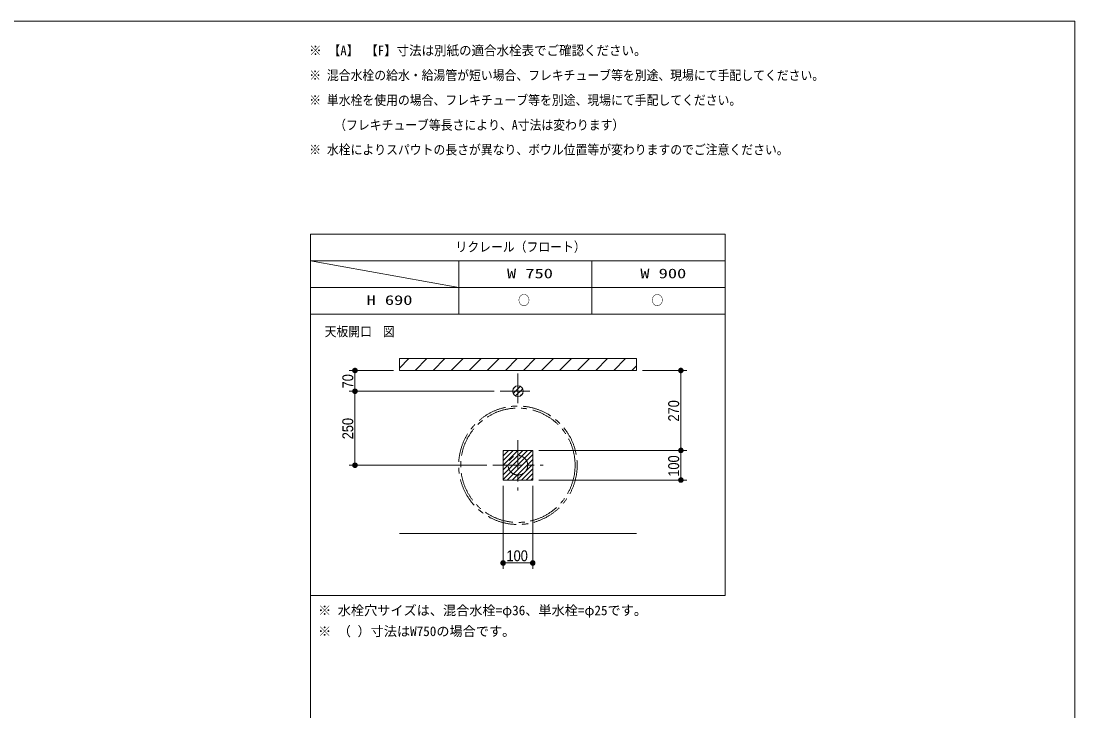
# Model space of a CAD drawing. Units: millimetres, scale not verified. Extents: x -6062 to 6062, y -3045 to 3045.
# Drawn here: x -1344 to 2212, y 440 to 2770 of the extents above; entities that cross this region are included whole.
import ezdxf
from ezdxf.enums import TextEntityAlignment as Align

# ---------------------------------------------------------------- set-up
doc = ezdxf.new("R2010")
doc.units = ezdxf.units.MM
doc.header["$LTSCALE"] = 20
doc.linetypes.add('CHAIN1', pattern=[8, 5, -1, 1, -1])
for name, color, linetype, lineweight in [('0-0_1図面枠', 7, 'Continuous', 9), ('0-2_2寸法-1', 7, 'Continuous', 9), ('0-3_0', 7, 'Continuous', 9), ('0-7_3一般', 7, 'Continuous', 9)]:
    doc.layers.add(name, color=color, linetype=linetype, lineweight=lineweight)
doc.styles.add('ＭＳ ゴシック', font='')
doc.styles.add('ＭＳ Ｐゴシック', font='')
doc.styles.get('ＭＳ ゴシック').set_extended_font_data('MS Gothic')
doc.styles.get('ＭＳ Ｐゴシック').set_extended_font_data('MS PGothic')

# ---------------------------------------------------------------- blocks, each defined once
blk = doc.blocks.new('グループ-2')
at = {"layer": '0-0_1図面枠'}
blk.add_lwpolyline([(-80000, 55400), (80000, 55400), (80000, -55400), (-80000, -55400)], close=True, dxfattribs=at)
blk = doc.blocks.new('図面枠')
at = {"layer": '0-0_1図面枠'}
blk.add_blockref('グループ-2', (0, 0), dxfattribs=at)
blk = doc.blocks.new('グループ-4')
at = {"layer": '0-0_1図面枠'}
for p, q in [((28400, 41000), (28400, -48600)), ((56400, 39200), (28400, 39200)), ((28400, 39200), (38400, 37400)), ((38400, 35600), (38400, 39200)), ((47400, 35600), (47400, 39200)), ((28400, 37400), (56400, 37400))]:
    blk.add_line(p, q, dxfattribs=at)
for points in [[(28400, 41000), (56400, 41000), (56400, 35600), (28400, 35600)], [(28400, 35600), (56400, 35600), (56400, 16600), (28400, 16600)]]:
    blk.add_lwpolyline(points, close=True, dxfattribs=at)
blk = doc.blocks.new('_Dot')
at = {"layer": '0-3_0'}
for p, q in [((-10, 0), (-20, 0)), ((9.78, 2), (-9.78, 2)), ((7.99, 6), (-7.99, 6)), ((9.16, -3.98), (-9.16, -3.98)), ((6, -7.98), (-6, -7.98))]:
    blk.add_line(p, q, dxfattribs=at)
for points in [[(10, 0), (9.92, 1.25), (9.69, 2.49), (9.3, 3.68), (8.76, 4.82), (8.09, 5.88), (7.29, 6.85), (6.37, 7.71), (5.36, 8.44), (4.26, 9.05), (3.09, 9.51), (1.87, 9.82), (0.63, 9.98), (-0.63, 9.98), (-1.87, 9.82), (-3.09, 9.51), (-4.26, 9.05), (-5.36, 8.44), (-6.37, 7.71), (-7.29, 6.85), (-8.09, 5.88), (-8.76, 4.82), (-9.3, 3.68), (-9.69, 2.49), (-9.92, 1.25), (-10, 0), (0, 0)], [(-10, 0), (-9.92, -1.25), (-9.69, -2.49), (-9.3, -3.68), (-8.76, -4.82), (-8.09, -5.88), (-7.29, -6.85), (-6.37, -7.71), (-5.36, -8.44), (-4.26, -9.05), (-3.09, -9.51), (-1.87, -9.82), (-0.63, -9.98), (0.63, -9.98), (1.87, -9.82), (3.09, -9.51), (4.26, -9.05), (5.36, -8.44), (6.37, -7.71), (7.29, -6.85), (8.09, -5.88), (8.76, -4.82), (9.3, -3.68), (9.69, -2.49), (9.92, -1.25), (10, 0), (0, 0)]]:
    blk.add_lwpolyline(points, close=True, dxfattribs=at)

msp = doc.modelspace()

# ---------------------------------------------------------------- linework, layer by layer
at = {"layer": '0-2_2寸法-1'}
for p, q in [((-87.5, 1590), (-237.5, 1590)), ((-217.5, 1535.01), (-217.5, 1574.99)), ((752.5, 1590), (902.5, 1590)), ((882.5, 1335.01), (882.5, 1574.99)), ((252.5, 1520), (-237.5, 1520)), ((252.5, 1520), (-237.5, 1520)), ((-217.5, 1504.99), (-217.5, 1285.01)), ((402.5, 1320), (902.5, 1320)), ((402.5, 1320), (902.5, 1320)), ((882.5, 1235.01), (882.5, 1304.99)), ((227.5, 1270), (-237.5, 1270)), ((402.5, 1220), (902.5, 1220)), ((282.5, 1200), (282.5, 920)), ((382.5, 1200), (382.5, 920)), ((367.49, 940), (297.51, 940))]:
    msp.add_line(p, q, dxfattribs=at)
at = {"layer": '0-7_3一般'}
for p, q in [((-67.5, 1598.08), (-35.58, 1630)), ((-14.62, 1590), (25.38, 1630)), ((46.34, 1590), (86.34, 1630)), ((107.3, 1590), (147.3, 1630)), ((168.26, 1590), (208.26, 1630)), ((229.22, 1590), (269.22, 1630)), ((290.18, 1590), (330.18, 1630)), ((351.14, 1590), (391.14, 1630)), ((412.1, 1590), (452.1, 1630)), ((473.06, 1590), (513.06, 1630)), ((534.02, 1590), (574.02, 1630)), ((594.98, 1590), (634.98, 1630)), ((655.94, 1590), (695.94, 1630)), ((716.9, 1590), (732.5, 1605.6)), ((-67.5, 1590), (732.5, 1590)), ((316.42, 1527.92), (324.58, 1536.08)), ((316.48, 1511.98), (340.52, 1536.02)), ((324.48, 1503.98), (348.52, 1528.02)), ((340.42, 1503.92), (348.58, 1512.08)), ((282.5, 1318), (284.5, 1320)), ((282.5, 1302), (300.5, 1320)), ((282.5, 1286), (316.5, 1320)), ((282.5, 1270), (332.5, 1320)), ((282.5, 1254), (348.5, 1320)), ((282.5, 1238), (364.5, 1320)), ((282.5, 1222), (380.5, 1320)), ((296.5, 1220), (382.5, 1306)), ((312.5, 1220), (382.5, 1290)), ((328.5, 1220), (382.5, 1274)), ((344.5, 1220), (382.5, 1258)), ((360.5, 1220), (382.5, 1242)), ((376.5, 1220), (382.5, 1226)), ((-67.5, 1040), (732.5, 1040))]:
    msp.add_line(p, q, dxfattribs=at)
at = {"layer": '0-7_3一般', "linetype": 'CHAIN1'}
for p, q in [((332.5, 1580), (332.5, 1460)), ((272.5, 1520), (392.5, 1520)), ((332.5, 1355), (332.5, 1185)), ((247.5, 1270), (417.5, 1270))]:
    msp.add_line(p, q, dxfattribs=at)
at = {"layer": '0-7_3一般'}
for points in [[(-67.5, 1630), (732.5, 1630), (732.5, 1590), (-67.5, 1590)], [(282.5, 1320), (382.5, 1320), (382.5, 1220), (282.5, 1220)], [(282.5, 1320), (382.5, 1320), (382.5, 1220), (282.5, 1220)]]:
    msp.add_lwpolyline(points, close=True, dxfattribs=at)
msp.add_circle((332.5, 1520), 18, dxfattribs=at)
msp.add_circle((332.5, 1520), 18, dxfattribs=at)
at = {"layer": '0-7_3一般', "linetype": 'CHAIN1'}
for radius in [200, 193, 33]:
    msp.add_circle((332.5, 1270), radius, dxfattribs=at)

# ---------------------------------------------------------------- block references
at = {"layer": '0-0_1図面枠', "xscale": 0.05, "yscale": 0.05}
for name in ['図面枠', 'グループ-4']:
    msp.add_blockref(name, (-1787.5, 0), dxfattribs=at)
at = {"layer": '0-2_2寸法-1', "xscale": 0.7503418, "yscale": 0.7503418}
for p, rotation in [((-217.5, 1590), 90), ((882.5, 1590), 90), ((-217.5, 1520), 270), ((-217.5, 1520), 90), ((882.5, 1320), 270), ((882.5, 1320), 90), ((-217.5, 1270), 270), ((882.5, 1220), 270), ((282.5, 940), 180)]:
    msp.add_blockref('_Dot', p, dxfattribs=dict(at, rotation=rotation))
msp.add_blockref('_Dot', (382.5, 940), dxfattribs=at)

# ---------------------------------------------------------------- texts
at = {"layer": '0-0_1図面枠', "style": 'ＭＳ ゴシック'}
for s, width, p in [('※ 【A】 【F】寸法は別紙の適合水栓表でご確認ください。', 0.95, (-372.1, 2644.66)), ('※ 混合水栓の給水・給湯管が短い場合、フレキチューブ等を別途、現場にて手配してください。', 0.9, (-372.1, 2560.96)), ('※ 単水栓を使用の場合、フレキチューブ等を別途、現場にて手配してください。', 0.9, (-372.1, 2477.03)), ('\u3000\u3000（フレキチューブ等長さにより、A寸法は変わります）', 0.9, (-367.5, 2393.1)), ('※ 水栓によりスパウトの長さが異なり、ボウル位置等が変わりますのでご注意ください。', 0.9, (-372.1, 2309.78)), ('リクレール（フロート）', 0.9, (121.75, 1981.54)), ('W 750', 1.4, (295.55, 1891.74)), ('W 900', 1.4, (745.55, 1891.74)), ('H 690', 1.4, (-178.49, 1801.74)), ('○', 0.9, (332.91, 1801.25)), ('○', 0.9, (782.91, 1801.25)), ('天板開口', 0.9, (-320, 1695.64)), ('図', 0.9, (-123.27, 1695.64))]:
    msp.add_text(s, height=32.55, dxfattribs=dict(at, width=width)).set_placement(p, align=Align.BOTTOM_LEFT)
for s, p in [('※ 水栓穴サイズは、混合水栓=φ36、単水栓=φ25です。', (-342.1, 753.88)), ('※ （ ）寸法はW750の場合です。', (-342.1, 683.34))]:
    msp.add_text(s, height=32.55, dxfattribs=at).set_placement(p, align=Align.BOTTOM_LEFT)
at = {"layer": '0-2_2寸法-1', "style": 'ＭＳ Ｐゴシック', "width": 0.9}
for s, p in [('70', (-212.54, 1529.63)), ('270', (887.46, 1417.72)), ('250', (-212.54, 1357.72)), ('100', (887.46, 1231.39))]:
    msp.add_text(s, height=36.66, rotation=90, dxfattribs=at).set_placement(p, align=Align.BOTTOM_LEFT)
msp.add_text('100', height=36.66, dxfattribs=at).set_placement((293.89, 935.04), align=Align.BOTTOM_LEFT)

doc.saveas('drawing.dxf')
